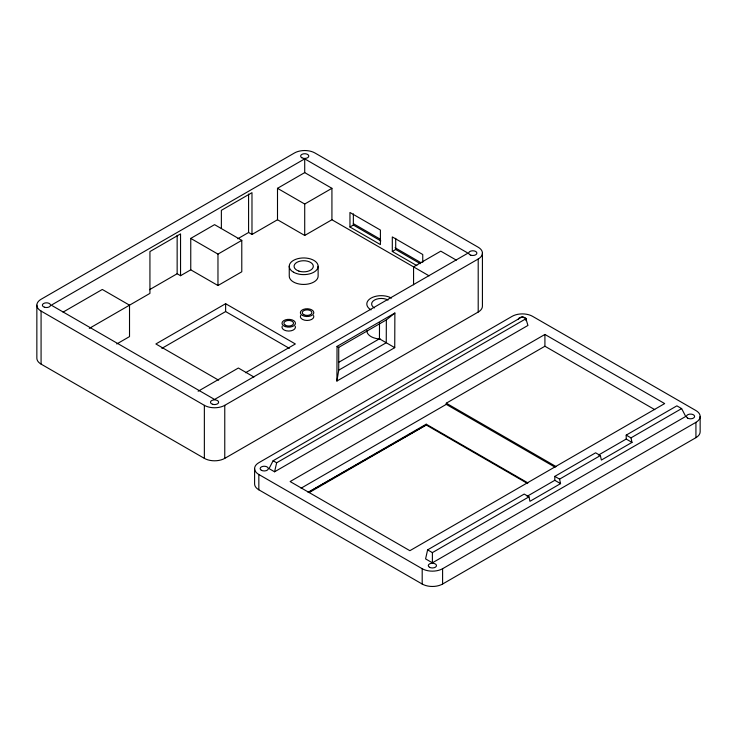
<?xml version="1.0" encoding="UTF-8"?>
<svg xmlns="http://www.w3.org/2000/svg" width="737" height="737" viewBox="0 0 737 737"><rect width="100%" height="100%" fill="white"/><g stroke="black" fill="none" stroke-linecap="round" stroke-linejoin="round"><path stroke-width="1.11" d="M336.91 381.047L337.039 346.408L394.875 313.032L394.737 347.661L336.91 381.047L338.725 370.177L338.725 347.403L337.039 346.408M338.854 362.245L379.444 338.808L379.509 322.834M394.875 313.032L386.345 319.904L386.252 342.742L338.725 370.177M527.167 496.287L554.804 480.312L554.804 476.388L559.567 479.133L560.553 483.638L529.94 501.307L528.991 496.83L524.2 494.066L427.617 549.857L425.581 558.895L432.389 562.819L685.714 416.451L681.633 408.593L676.87 405.847L626.21 435.125L626.21 439.049L598.564 455.024M274.569 471.791L276.651 462.781L525.905 318.762L527.941 325.441L274.569 471.791L269.033 468.594L273.114 460.736L522.367 316.726L525.905 318.762M304.713 158.86L51.286 305.173L214.568 399.445L467.995 253.132L304.713 158.86L304.713 172.605L277.499 188.322L277.499 219.746L304.713 235.453L331.926 219.746L429.118 275.859M63.06 312.12L102.305 289.466L129.519 305.173L129.519 336.597L116.768 343.967M190.754 269.825L190.754 238.401L214.568 224.647L241.782 240.363L241.782 271.787L217.968 285.532L190.754 269.825L180.547 275.712L177.147 273.749L149.491 289.715M237.719 238.779L248.581 232.505L251.98 234.467L277.499 219.746M89.288 328.398L149.933 293.39L149.933 251.575L180.547 233.896L180.547 275.712M190.754 238.401L217.968 254.108L241.782 240.363M277.499 188.322L304.713 204.029L331.926 188.322L331.926 219.746M349.955 227.005L380.403 244.583L380.403 230.055L349.955 212.477L349.955 227.005L353.355 225.043L380.854 240.925M245.541 372.719L295.353 343.967L225.623 303.699L155.885 343.967L218.649 380.2M161.864 348.371L225.623 311.558L289.374 348.371M422.752 262.326L422.752 254.505L392.305 236.927L392.305 251.464L395.705 249.493L420.256 263.671M198.142 391.246L238.373 368.021L253.924 377.003M41.079 311.069L204.361 405.332A14.436 8.328 0 0 0 224.767 405.332L478.202 259.019A14.436 8.328 0 0 0 478.202 247.236L314.911 152.964A14.436 8.328 0 0 0 294.505 152.964L41.079 299.277A14.436 8.328 0 0 0 41.079 311.069L41.079 364.096L204.361 458.368A14.436 8.328 0 0 0 224.767 458.368L478.202 312.046A14.436 8.328 0 0 0 482.422 306.159L482.422 253.132M338.725 347.403L386.345 319.904M544.919 334.451L290.129 481.556L409.873 550.686L664.663 403.581L544.919 334.451L544.919 346.233L654.769 409.652M301.074 488.198L446.272 404.373L446.272 403.194L544.919 346.233M527.784 482.836L426.216 424.199L308.094 492.399L426.216 424.982L527.692 483.573M309.089 492.611L426.216 424.982L426.216 424.199M554.804 476.388L595.607 452.804L600.369 455.558L601.374 460.063L631.996 442.393L630.973 437.87L626.21 435.125M427.617 549.857L432.389 552.612L528.991 496.83M559.567 479.133L600.369 455.558M630.973 437.87L681.633 408.593M258.834 474.49L422.19 568.715A14.436 8.328 0 0 0 442.596 568.715L695.931 422.338A14.436 8.328 0 0 0 695.921 410.555L532.565 316.33A14.436 8.328 0 0 0 512.151 316.33L258.825 462.707A14.436 8.328 0 0 0 258.834 474.49L258.834 489.81L422.19 584.036A14.436 8.328 0 0 0 442.596 584.026L695.931 437.658A14.436 8.328 0 0 0 700.15 431.762L700.15 416.451M304.713 172.605L331.926 188.322M456.332 260.143L440.781 251.16L413.568 266.877L413.568 284.832M353.355 223.67L380.172 239.147M395.069 247.752L420.891 262.658M392.305 251.464L416.856 265.633M626.21 439.049L631.996 442.393M379.444 338.808L394.737 347.661M446.272 403.194L556.122 466.613M446.272 404.373L555.127 467.221M554.804 480.312L560.553 483.638M273.114 460.736L276.651 462.781M695.931 422.338L695.931 437.658M478.202 259.019L478.202 312.046M442.596 568.715L442.596 584.026M432.389 552.612L432.389 562.819M422.19 568.715L422.19 584.036M395.705 238.318L395.705 249.493M353.355 213.868L353.355 225.043M318.126 266.287L318.126 276.108A14.436 8.328 0 0 1 303.69 284.436A14.436 8.328 0 0 1 289.254 276.108L289.254 266.287M304.713 204.029L304.713 235.453M254.597 468.594L254.597 483.914A14.436 8.328 0 0 0 258.834 489.81M251.98 234.467L251.98 192.661L221.367 210.331L221.367 228.415M248.581 194.08L248.581 232.505M225.623 303.699L225.623 311.558M224.767 405.332L224.767 458.368M217.968 254.108L217.968 285.532M204.361 405.332L204.361 458.368M177.147 235.324L177.147 273.749M36.85 305.173L36.85 358.2A14.436 8.328 0 0 0 41.079 364.096M374.442 307.928A9.618 5.555 0 0 1 374.442 300.07A9.618 5.555 0 0 1 388.049 300.07M380.31 339.02A14.436 8.328 0 0 1 366.814 330.71M371.043 309.89A14.436 8.328 0 0 1 371.043 298.107A14.436 8.328 0 0 1 391.458 298.107M295.224 326.169A6.734 3.888 0 0 1 288.72 331.06A6.734 3.888 0 0 1 282.216 326.169M313.594 315.556A6.734 3.888 0 0 1 307.089 320.457A6.734 3.888 0 0 1 300.585 315.556M518.268 319.443A4.09 2.358 0 0 1 523.417 317.168A4.09 2.358 0 0 1 525.905 320.623M298.881 271.096A9.618 5.555 0 0 0 313.308 266.287A9.618 5.555 0 0 0 298.881 261.478A9.618 5.555 0 0 0 298.881 271.096M303.69 314.598A4.809 2.773 0 0 0 311.742 313.354A4.809 2.773 0 0 0 305.846 309.955A4.809 2.773 0 0 0 303.69 314.598M285.32 325.21A4.809 2.773 0 0 0 293.372 323.958A4.809 2.773 0 0 0 287.476 320.558A4.809 2.773 0 0 0 285.32 325.21M293.483 272.183A14.436 8.328 0 0 0 317.629 268.443A14.436 8.328 0 0 0 299.959 258.236A14.436 8.328 0 0 0 293.483 272.183M285.357 326.611A6.734 3.888 0 0 0 295.454 323.239A6.734 3.888 0 0 0 285.357 319.876A6.734 3.888 0 0 0 285.357 326.611M302.327 315.39A6.734 3.888 0 0 0 313.594 313.64A6.734 3.888 0 0 0 305.348 308.886A6.734 3.888 0 0 0 302.327 315.39M212.523 404.263A4.09 2.358 0 0 0 218.649 402.218A4.09 2.358 0 0 0 212.523 400.173A4.09 2.358 0 0 0 212.523 404.263M261.331 470.261A4.09 2.358 0 0 0 268.176 469.202A4.09 2.358 0 0 0 263.164 466.318A4.09 2.358 0 0 0 261.331 470.261M429.496 567.269A4.09 2.358 0 0 0 436.341 566.209A4.09 2.358 0 0 0 431.329 563.317A4.09 2.358 0 0 0 429.496 567.269M687.639 418.119A4.09 2.358 0 0 0 694.475 417.059A4.09 2.358 0 0 0 689.473 414.166A4.09 2.358 0 0 0 687.639 418.119M44.423 307.218A4.09 2.358 0 0 0 50.558 305.173A4.09 2.358 0 0 0 44.423 303.128A4.09 2.358 0 0 0 44.423 307.218M301.82 157.755A4.09 2.358 0 0 0 308.656 156.695A4.09 2.358 0 0 0 303.653 153.803A4.09 2.358 0 0 0 301.82 157.755M470.759 255.177A4.09 2.358 0 0 0 476.894 253.132A4.09 2.358 0 0 0 470.759 251.087A4.09 2.358 0 0 0 470.759 255.177"/></g></svg>
